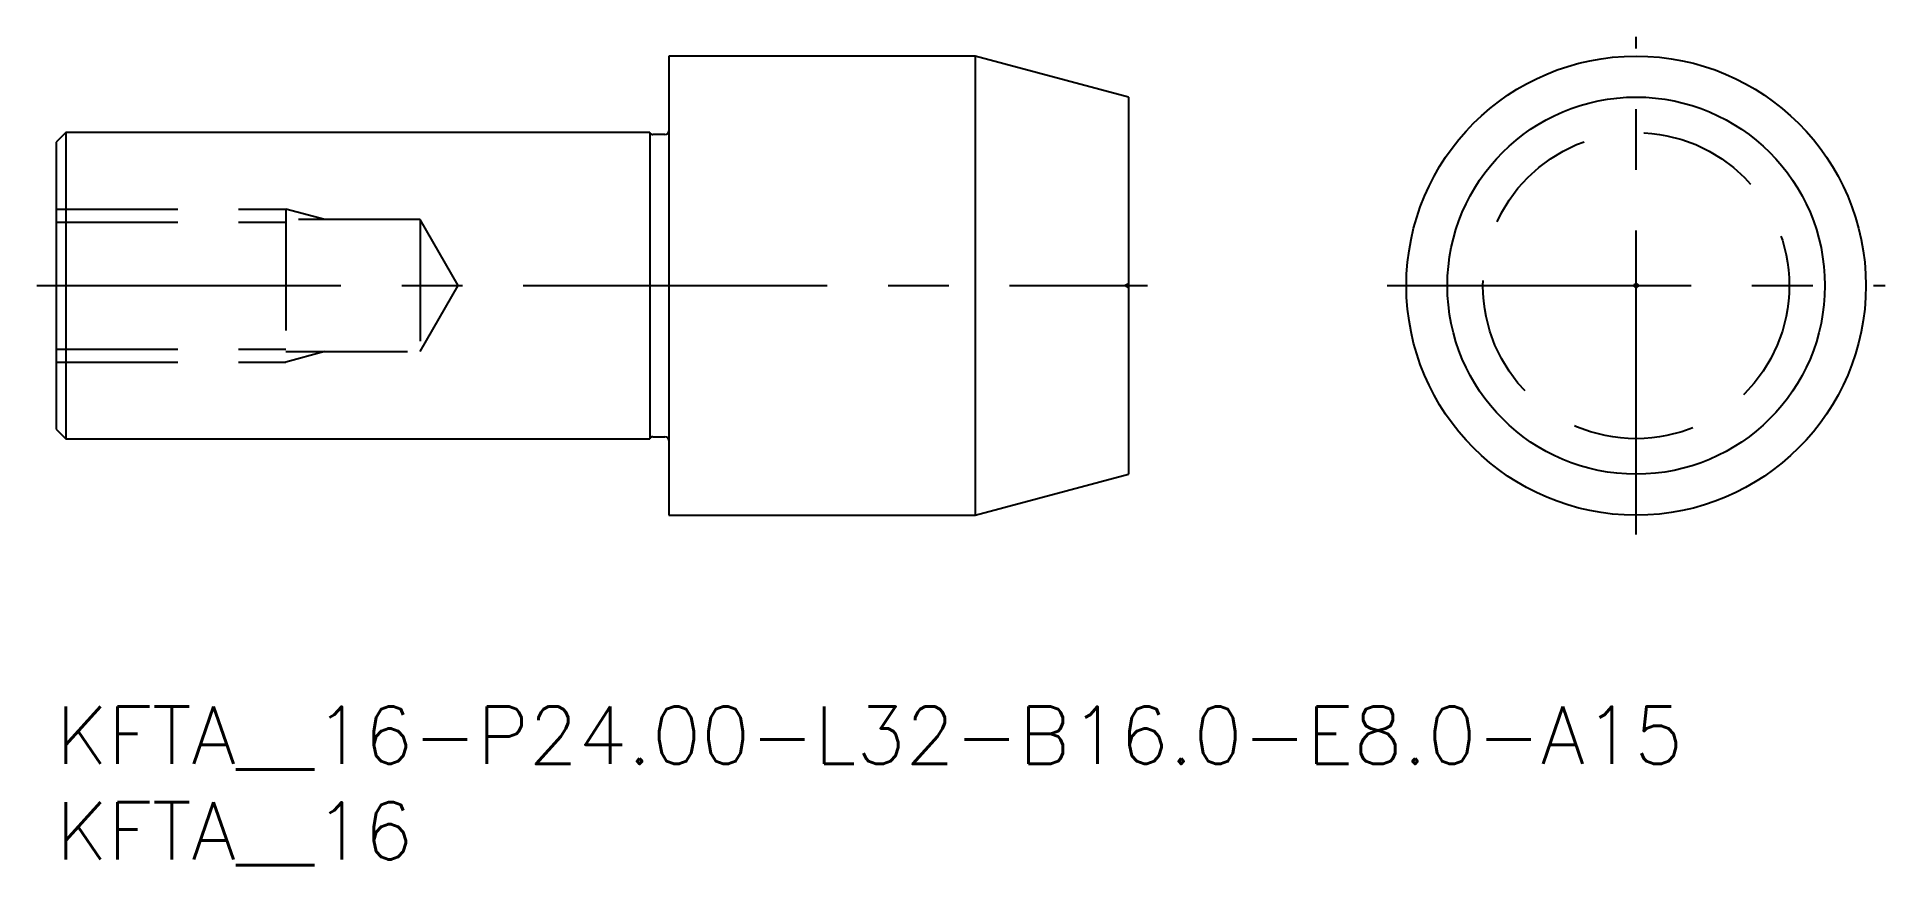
# Model space of a CAD drawing. Extents: x -1 to 95.5, y -8.3 to 35.
import ezdxf

# ---------------------------------------------------------------- set-up
doc = ezdxf.new("R2010")
doc.units = 0
doc.header["$LTSCALE"] = 0.5
doc.linetypes.add('CENTER', pattern=[50.8, 31.75, -6.35, 6.35, -6.35])
doc.linetypes.add('DASHED', pattern=[19.05, 12.7, -6.35])
for name, color, linetype in [('MSM_CENTER', 1, 'CENTER'), ('MSM_CONTINUOUS', 7, 'CONTINUOUS'), ('MSM_DASHED', 4, 'DASHED'), ('MSM_PART_NUMBER', 7, 'CONTINUOUS')]:
    doc.layers.add(name, color=color, linetype=linetype)
doc.styles.get("Standard").update_dxf_attribs({"font": 'txt.shx', "height": 1, "bigfont": 'bigfont.shx'})

# ---------------------------------------------------------------- blocks, each defined once
blk = doc.blocks.new('*U20')
at = {"layer": 'MSM_PART_NUMBER'}
blk.add_text('KFTA__16-P24.00-L32-B16.0-E8.0-A15', height=3, dxfattribs=at).set_placement((0, -3))
blk = doc.blocks.new('*U21')
at = {"layer": 'MSM_PART_NUMBER'}
blk.add_text('KFTA__16', height=3, dxfattribs=at).set_placement((0, -8))

msp = doc.modelspace()

# ---------------------------------------------------------------- linework, layer by layer
at = {"layer": 'MSM_CENTER'}
for p, q in [((82.52, 9), (82.52, 35)), ((-1, 22), (57, 22)), ((69.52, 22), (95.52, 22))]:
    msp.add_line(p, q, dxfattribs=at)
at = {"layer": 'MSM_CONTINUOUS'}
for p, q in [((32, 34), (32, 10)), ((48, 34), (32, 34)), ((48, 34), (48, 10)), ((56, 31.856), (48, 34)), ((56, 31.856), (56, 12.144)), ((0.5, 30), (0, 29.5)), ((0.5, 30), (0.5, 14)), ((31, 30), (0.5, 30)), ((31, 30), (31, 14)), ((0, 29.5), (0, 14.5)), ((31.8, 29.9), (31.173, 29.9)), ((0, 14.5), (0.5, 14)), ((0.5, 14), (31, 14)), ((31.173, 14.1), (31.8, 14.1)), ((48, 10), (56, 12.144)), ((32, 10), (48, 10))]:
    msp.add_line(p, q, dxfattribs=at)
for radius in [12, 9.856, 0.1]:
    msp.add_circle((82.52, 22), radius, dxfattribs=at)
for centre, start, end in [((31.173, 30.1), 210, 270), ((31.8, 30.1), 270, 0), ((31.173, 13.9), 90, 150), ((31.8, 13.9), 0, 90)]:
    msp.add_arc(centre, 0.2, start, end, dxfattribs=at)
at = {"layer": 'MSM_DASHED'}
for p, q in [((0, 26), (12, 26)), ((0, 25.324), (12, 25.324)), ((14.033, 25.45), (12, 26)), ((12, 26), (12, 18)), ((19.008, 25.45), (12, 25.45)), ((21, 22), (19.008, 25.45)), ((19.008, 25.45), (19.008, 18.55)), ((19.008, 18.55), (21, 22)), ((56, 22.1), (55.827, 22)), ((55.827, 22), (56, 21.9)), ((0, 18.676), (12, 18.676)), ((12, 18.55), (19.008, 18.55)), ((14.033, 18.55), (12, 18)), ((0, 18), (12, 18))]:
    msp.add_line(p, q, dxfattribs=at)
msp.add_circle((82.52, 22), 8, dxfattribs=at)

# ---------------------------------------------------------------- block references
at = {"layer": 'MSM_CONTINUOUS'}
for name in ['*U20', '*U21']:
    msp.add_blockref(name, (0, 0), dxfattribs=at)

doc.saveas('drawing.dxf')
